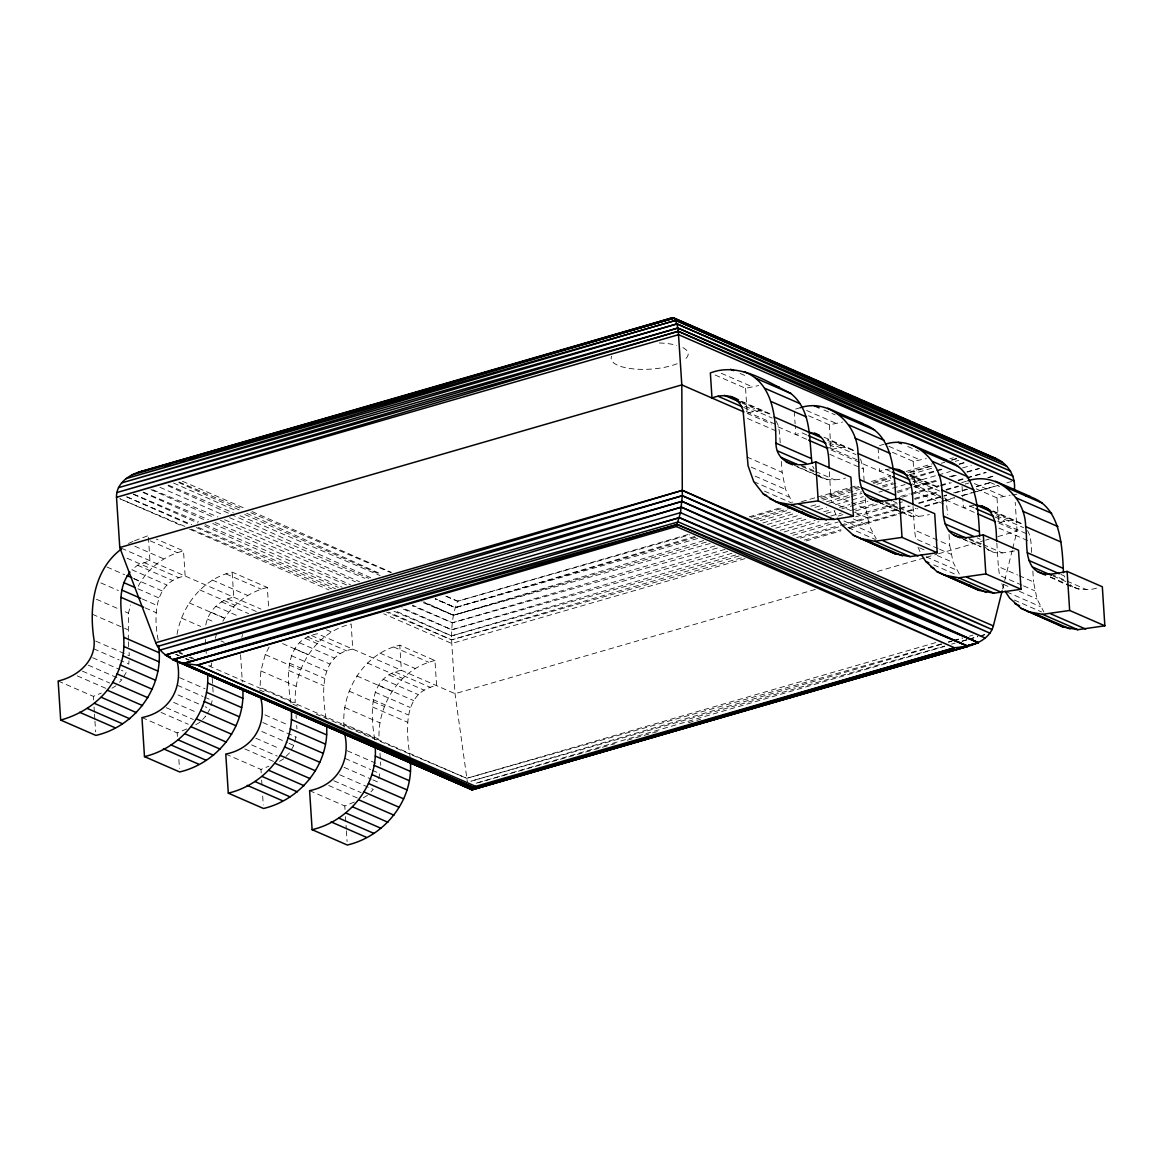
<?xml version="1.0" encoding="UTF-8"?>
<svg xmlns="http://www.w3.org/2000/svg" width="1163" height="1163" viewBox="0 0 1163 1163"><rect width="100%" height="100%" fill="white"/><g stroke="black" fill="none" stroke-linecap="round" stroke-linejoin="round"><path stroke-width="0.75" stroke-dasharray="5 3.75" d="M128.293 640.072L128.424 613.206L130.634 605.036M158.168 639.97C153.298 615.561 154.446 581.238 185.15 576.034L183.521 550.928L156.322 539.08M211.593 662.881L211.433 666.152L206.636 664.073M269.118 646.991L265.266 654.58L260.846 670.935L260.047 687.348L295.242 702.699C293.512 667.984 316.278 631.902 351.153 624.008L352.767 649.114C319.389 654.943 321.831 693.003 326.134 718.472M290.939 703.135C286.636 677.666 284.194 639.592 317.572 633.762L455.024 693.686L816.339 589.132M344.088 727.369C340.701 691.607 363.685 653.373 399.767 645.203L434.962 660.54L436.59 685.647C402.325 691.694 406.018 731.018 410.074 756.837M374.748 739.668C370.445 714.198 368.002 676.139 401.38 670.31L399.767 645.203M434.962 660.54C400.101 668.434 377.321 704.531 379.065 739.232L343.855 723.895M128.991 660.758L128.788 664.117L120.792 660.628M211.07 705.607L212.814 697.306M291.215 749.902L293.846 745.439L296.623 733.838M378.687 778.672L380.432 770.386M1002.579 589.03L1012.232 550.375M1012.682 548.616L1017.058 531.04L1015.212 502.358M177.038 634.402C181.951 605.545 202.827 578.723 232.135 572.123L267.33 587.475L268.609 607.188M205.778 625.011C208.264 611.04 219.734 599.585 233.763 597.23L232.135 572.123M215.329 638.298L216.652 633.399M241.788 637.382L242.587 634.417M688.045 534.529L457.641 601.213C452.087 614.486 451.2 629.241 451.782 643.488L455.024 693.686L467.41 782.219M138.252 586.225C147.308 568.634 164.303 555.594 183.521 550.928M222.831 621.246C232.178 604.455 248.635 591.996 267.33 587.475M123.598 676.822L126.229 672.359L121.432 670.266M207.407 713.37L210.038 708.907L205.24 706.813M119.513 682.201L121.839 679.803L88.243 665.149M285.967 756.473L289.471 752.883L286.272 751.487M370.953 791.814L373.279 789.415L339.683 774.762M148.442 537.379L149.94 560.682L137.568 565.233L131.855 569.725L167.065 585.076M111.939 688.205L116.009 685.792M195.747 724.753L199.818 722.325L205.647 716.335L202.449 714.94M279.556 761.285L283.627 758.872M363.379 797.818L367.45 795.405M128.439 543.47L133.033 541.435M134.559 540.751L148.326 535.591M58.15 681.024L93.345 696.361L101.283 693.09M141.959 717.556L177.169 732.908L186.691 728.968M225.782 754.089L260.977 769.441L268.915 766.17M309.591 790.636L344.786 805.974L354.308 802.048M703.717 540.577L453.439 615.256L421.689 602.012M762.826 522.957L795.841 513.101M814.958 507.402L821.921 505.324M828.87 503.245L849.731 497.023M851.461 496.514L861.899 493.388M882.746 487.166L898.388 482.5M912.301 478.356L941.841 469.547M959.228 464.357L964.447 462.801M694.791 536.477L455.184 607.609L435.18 599.061M753.828 518.945L788.543 508.638M821.529 498.84L859.733 487.501M873.617 483.372L890.989 478.226M910.077 472.556L932.653 465.854M941.332 463.267L944.807 462.249M951.756 460.185L956.96 458.629M725 549.358L451.767 629.779L403.43 609.179M784.182 531.942L818.985 521.693M838.13 516.067L843.349 514.526M855.532 510.935L883.386 502.75M902.532 497.11L909.481 495.06M911.225 494.551L939.079 486.352M940.809 485.843L951.261 482.776M958.21 480.726L965.174 478.676M966.918 478.153L986.064 472.527M731.978 553.254L451.578 635.885L393.283 610.924M792.933 535.3L838.218 521.954M855.634 516.823L897.429 504.509M914.845 499.378L939.224 492.196M946.202 490.132L958.385 486.541M987.998 477.819L994.961 475.769M695.678 537.291L455.184 607.609L435.311 598.814M756.677 519.454L788.049 510.281M822.895 500.09L859.486 489.376M876.917 484.288L890.858 480.203M910.033 474.606L932.682 467.977M955.346 461.348L958.821 460.33M714.954 545.941L452.349 622.757L412.254 605.807M775.823 528.147L807.122 518.989M826.253 513.392L834.947 510.848M841.91 508.813L867.991 501.18M897.56 492.545L907.983 489.492M914.947 487.457L937.552 480.842M951.465 476.772L956.684 475.245M967.122 472.193L979.29 468.631M739.232 555.914L451.607 639.854L386.596 612.203M800.246 538.12L840.326 526.417M842.07 525.909L897.851 509.627M899.595 509.118L910.062 506.065M918.77 503.521L946.667 495.38M955.375 492.85L967.587 489.289M976.295 486.745L990.236 482.674M941.521 644.273L470.899 781.202L944.661 646.076M948.499 642.252L951.974 641.235M953.718 640.726L962.441 638.182M969.404 636.161L972.893 635.143M944.734 646.366L475.289 783.484L615.053 743.68M962.121 641.293L967.34 639.766M969.084 639.257L977.778 636.713M984.727 634.678L979.508 636.205L984.727 634.649M715.158 375.038L745.57 388.282L758.698 385.549M745.57 388.282L747.184 413.388C754.932 410.524 764.178 409.303 771.098 414.784L740.7 401.54M795.696 409.042L800.289 407.704M808.576 415.758L829.379 424.829L842.506 422.082M829.379 424.829L830.993 449.921C838.741 447.072 847.987 445.851 854.921 451.331L827.722 439.469M879.519 445.574L884.098 444.251M892.384 452.291L913.188 461.362L926.33 458.629M890.509 468.689L879.606 471.117L879.257 465.738M749.146 516.852L782.306 507.257M801.511 501.704L815.467 497.662M817.211 497.153L848.627 488.067M850.371 487.559L857.364 485.538M871.32 481.497L890.524 475.943M906.239 471.393L932.421 463.819M949.866 458.774L953.355 457.757M706.275 542.089L453.439 615.256L421.922 601.518M767.304 524.44L800.435 514.846M817.865 509.801L826.588 507.286M835.31 504.757L863.208 496.688M878.894 492.153L882.383 491.135M884.127 490.626L905.047 484.578M913.769 482.049L936.433 475.493M938.178 474.998L950.389 471.466M962.586 467.933L971.309 465.404M913.188 461.362L914.816 486.468C922.55 483.604 931.796 482.383 938.73 487.864L909.931 475.318M966.38 481.235L961.801 482.558L962.731 496.906M745.018 558.618L451.782 643.488L383.732 613.817M806.104 540.94L841.023 530.837M849.746 528.322L917.811 508.624M924.803 506.603L943.993 501.035M945.752 500.541L954.474 498.011M963.197 495.482L975.423 491.949M977.167 491.44L998.116 485.378L973.664 492.196M1006.838 482.863L1012.072 481.337M976.208 488.838L996.996 497.895L1010.138 495.162M974.318 505.236L963.429 507.664L962.848 498.694M996.996 497.895L998.624 523.001C1006.373 520.152 1015.619 518.931 1022.539 524.411L992.141 511.153M877.425 571.455L924.556 557.818M926.3 557.31L936.767 554.271M938.512 553.777L983.898 540.635M985.643 540.141L989.132 539.123M997.869 536.594L1017.058 531.04L998.624 523.001M935.822 642.572L466.726 778.323L316.307 714.155M445.967 596.212L457.641 601.213L689.804 534.82M750.891 517.361L784.051 507.868M820.715 497.386L852.13 488.402M853.875 487.908L859.108 486.41M873.079 482.412L890.524 477.426M907.983 472.425L932.421 465.447M951.625 459.952L956.858 458.455M951.625 644.098L955.114 643.095M962.077 641.104L967.296 639.621M969.041 639.127L977.749 636.641M627.279 740.191L660.468 730.727M688.409 722.761L700.635 719.272M697.567 538.527L455.184 607.609L435.325 598.625M760.34 520.646L791.727 511.705M810.916 506.225L817.894 504.248M826.602 501.762L861.478 491.818M882.412 485.858L892.864 482.878M912.054 477.411L934.718 470.942M936.462 470.448L941.696 468.965M959.126 463.993L964.36 462.496M727.704 551.451L451.767 629.779L401.976 607.638M790.578 533.613L832.49 521.722M856.942 514.773L902.357 501.893M914.583 498.418L939.035 491.469M946.013 489.492L958.239 486.018M965.232 484.041L968.721 483.052M987.939 477.6L994.917 475.609M735.728 554.969L451.578 635.885L395.216 610.808M796.742 537.597L838.581 525.691M840.326 525.196L897.851 508.813M899.595 508.318L908.303 505.832M918.77 502.852L946.653 494.915M953.631 492.938L967.572 488.969M976.295 486.483L990.236 482.514M717.44 548.006L452.349 622.757L412.589 605.196M780.228 530.299L815.103 520.472M830.804 516.038L841.271 513.087M851.723 510.135L874.402 503.753M900.569 496.368L909.277 493.912M911.022 493.417L938.934 485.553M940.678 485.058L949.401 482.601M958.108 480.145L965.086 478.182M966.831 477.688L986.02 472.28M741.442 557.877L451.607 639.854L388.631 612.145M804.302 540.097L840.965 529.732M847.943 527.755L916.037 508.493M924.774 506.021L940.489 501.573M942.234 501.079L954.46 497.633M961.438 495.656L971.919 492.69M941.449 643.895L466.726 778.323L205.647 664.509M948.441 641.918L951.93 640.929M953.675 640.435L962.397 637.964M710.2 543.514L453.439 615.256L423.739 601.78M771.331 526.432L804.52 517.157M823.738 511.793L830.716 509.845M839.453 507.402L849.935 504.48M851.679 503.986L865.65 500.09M897.095 491.295L937.276 480.072M949.502 476.656L956.48 474.708M966.962 471.785L979.188 468.369M818.141 475.987C826.53 481.104 836.313 480.421 845.516 478.051M902.575 511.575C909.51 518.931 920.602 516.241 929.324 514.584M985.09 546.944C992.504 555.899 1005.137 552.759 1014.936 550.826M1050.378 577.226C1065.657 584.117 1081.488 594.162 1098.744 587.359M1011.897 494.929L1017.16 494.202M152.746 489.783L217.888 516.968M224.575 519.759L364.891 578.316M143.253 492.123L208.41 519.657M215.097 522.478L355.442 581.791M184.873 526.403L119.862 498.753L182.911 526.272M191.546 529.238L331.586 588.798M168.33 485.116L233.37 512.898M240.043 515.747L380.141 575.569M133.454 494.071L198.451 521.78M205.11 524.629L346.778 585.018M175.918 654.26L179.262 655.685M185.949 658.534L189.293 659.973M259.48 689.921L264.495 692.058M292.916 704.167L297.932 706.319M179.058 482.005L242.456 509.132M250.801 512.694L390.928 572.661M126.811 496.834L191.764 524.644M198.422 527.493L338.317 587.388M740.119 373.425L748.114 376.914M823.927 409.958L835.136 414.842M907.751 446.505L918.944 451.375M989.96 482.34L999.555 486.527M721.278 373.265L751.676 386.523M806.686 410.495L835.485 423.056M888.895 446.345L919.293 459.589M974.318 483.575L1003.117 496.136M741.761 401.366L765.763 411.818M823.971 437.201L849.572 448.366M909.379 474.431L933.38 484.898M993.187 510.979L1017.189 521.431M742.081 403.067L759.686 410.743M827.489 440.312L843.495 447.275M909.713 476.147L927.304 483.823M995.121 513.377L1011.127 520.355M744.96 406.192L772.159 418.055M828.768 442.725L855.968 454.588M910.992 478.575L939.791 491.12M996.4 515.805L1023.6 527.668M743.695 407.443L753.29 411.615M806.7 434.904L801.903 432.81L795.797 434.584L795.216 425.614M829.103 444.673L837.113 448.162M885.726 469.358L890.524 471.451M912.926 481.206L920.922 484.695M969.535 505.89L974.332 507.984M995.135 517.055L1004.73 521.242M746.239 411.513L775.038 424.073M828.449 447.348L858.846 460.606M912.257 483.895L945.868 498.534L947.743 514.584M997.68 521.126L1026.478 533.686M747.184 413.388L771.491 423.986M777.974 426.806L807.006 439.469M830.993 449.921L890.814 476.001M914.816 486.468L943.978 499.174M945.606 499.886L976.222 513.232M747.533 418.491L776.332 431.051M829.742 454.326L863.353 468.98L864.167 481.671M915.165 491.571L943.963 504.117M998.973 528.104L1027.772 540.664M893.271 501.355L896.469 502.75L898.577 506.646M977.08 537.888L980.278 539.283M1060.889 574.435L1064.101 575.83L1065.497 578.418M801.162 465.215L813.969 470.782M815.568 471.48L834.772 479.854M884.985 501.747L897.778 507.33M899.377 508.027L918.581 516.401M968.794 538.28L981.587 543.862M983.186 544.56L1002.39 552.934M1051.003 574.129L1065.41 580.41M1067.009 581.107L1086.213 589.467M801.772 466.421L814.565 472.004M885.581 502.968L898.388 508.551M969.404 539.501L980.598 544.386M1053.213 576.034L1066.006 581.616M794.125 465.185L813.315 473.559M814.914 474.257L827.722 479.839M877.934 501.718L898.737 510.79M900.336 511.487L911.53 516.372M961.743 538.265L980.947 546.625M987.343 549.416L995.354 552.905M1050.363 576.892L1079.162 589.452M797.338 466.915L816.542 475.289M879.548 502.75L901.95 512.52M963.371 539.298L980.961 546.973M746.908 456.986L782.118 472.323L785.563 489.405L792.425 502.343M829.321 471.771L830.731 493.519L849.935 501.893M851.534 502.59L865.926 508.871L869.372 525.938L876.233 538.891M913.013 506.486L914.54 530.066L949.735 545.403L953.18 562.485L960.042 575.423M996.836 543.034L998.348 566.599L1017.552 574.973M1019.151 575.67L1033.558 581.951L1037.003 599.018L1043.865 611.956M751.269 467.177L783.266 481.133M867.089 517.666L831.879 502.314L830.731 493.519M938.105 548.616L915.703 538.862L914.54 530.066M939.704 549.314L950.898 554.199M1021.914 585.163L999.511 575.394L998.348 566.599M1023.513 585.861L1034.707 590.746M755.15 476.147L785.563 489.405M853.366 518.96L869.372 525.938M919.584 547.831L924.381 549.925M937.189 555.507L953.18 562.485M1003.393 584.364L1011.388 587.853M1019.399 591.342L1037.003 599.018M753.726 481.627L788.921 496.979M843.931 520.966L872.73 533.512M926.141 556.801L956.553 570.059M1006.765 591.938L1040.362 606.592M764.498 491.135L791.698 502.998M848.307 527.668L875.506 539.53M933.715 564.913L957.716 575.365M1014.325 600.05L1041.539 611.912M182.446 481.235L245.437 508.696M252.08 511.589L391.335 572.298M446.04 596.154L457.641 601.213M159.913 487.312L222.933 514.787M229.562 517.666L368.86 578.389M189.554 529.165L328.969 589.946M150.216 540.839L177.416 552.701M226.029 573.897L261.224 589.234M393.646 646.962L428.856 662.314M134.835 546.261L163.634 558.822M212.248 580.003L247.443 595.354M326.454 629.808L331.266 631.887M379.879 653.083L415.075 668.434M121.359 548.224L260.963 609.092M143.834 562.456L179.029 577.807M227.643 598.989L256.456 611.549M311.466 635.536L346.661 650.873M395.275 672.069L430.47 687.42M127.058 558.24L151.059 568.707M199.673 589.888L234.882 605.24M307.497 636.888L318.691 641.772M367.304 662.968L402.5 678.32M137.568 565.233L172.778 580.584M221.392 601.78L248.591 613.628M305.2 638.313L340.396 653.664M389.009 674.845L424.219 690.197M215.678 606.272L239.68 616.724M299.487 642.805L334.682 658.156M383.296 679.337L418.506 694.689M133.483 578.418L162.282 590.978M210.896 612.16L226.901 619.138M294.704 648.707L329.914 664.044M378.527 685.24L413.723 700.591M106.952 567.021L124.557 574.696M134.167 578.883L140.563 581.674M189.176 602.87L224.372 618.207M282.58 643.59L308.18 654.754M356.794 675.936L392.004 691.287M137.975 588.812L158.779 597.869M207.392 619.065L215.388 622.554M291.201 655.598L326.396 670.949M375.009 692.145L410.219 707.482M142.366 599.032L156.772 605.312M289.194 663.041L324.39 678.378M373.003 699.574L408.213 714.925M100.832 582.91L118.437 590.571M181.457 618.047L200.647 626.421M265.266 654.58L300.461 669.932M349.074 691.127L384.284 706.464M145.201 607.886L156.409 612.77M221.014 640.929L224.212 642.325M288.831 670.499L324.026 685.85M372.64 707.031L407.85 722.383M96.427 599.265L118.83 609.019M125.226 611.811L128.424 613.206M260.846 670.935L296.056 686.286M344.67 707.482L379.865 722.819M92.415 614.268L127.625 629.619M177.837 651.513L184.234 654.304M190.63 657.095L193.828 658.491M179.044 652.908L182.373 654.362M189.017 657.255L192.346 658.709M95.715 641.104L129.311 655.743L128.977 650.524M179.524 677.636L205.124 688.801M264.931 714.867L287.334 724.636M347.156 750.716L379.153 764.658M93.592 648.765L119.193 659.93M177.401 685.298L203.002 696.463M204.601 697.16L212.596 700.649M262.809 722.543L296.42 737.182M345.033 758.378L370.634 769.543M372.233 770.24L380.228 773.729M92.618 657.72L119.818 669.568M178.041 694.951L203.641 706.115M261.849 731.483L287.45 742.648M289.049 743.346L293.846 745.439M344.059 767.333L371.259 779.181M372.872 779.879L377.67 781.972M173.65 702.394L196.053 712.149M255.86 738.229L279.861 748.696M82.399 671.138L109.613 683.001M166.222 707.686L193.421 719.534M251.63 744.916L277.23 756.081M333.839 780.751L361.039 792.614M77.223 675.863L106.022 688.423M161.032 712.41L188.232 724.258M244.841 748.943L273.654 761.503M328.664 785.476L357.463 798.036M175.758 654.406L179.073 655.859M185.702 658.767L189.017 660.221M126.767 496.935L189.743 524.644M196.373 527.551L335.598 588.812M173.534 483.008L236.496 510.862M244.782 514.526L380.635 574.624M150.87 489.608L213.818 517.404M220.432 520.341L359.585 581.791M143.107 492.531L206.156 520.573M212.8 523.524L350.543 584.771M133.367 494.304L198.001 523.074M204.63 526.01L342.184 587.213M178.84 482.601L240.058 510.295M246.687 513.29L380.723 573.926M168.01 485.771L229.053 513.465M230.71 514.22L370.939 577.837M1070.193 584.655L1072.78 586.995M818.752 475.042L821.34 477.382M812.661 466.218L814.056 468.805M1027.525 530.561L1029.677 535.082L1030.97 542.06L1031.799 554.751M860.605 458.992L863.353 468.98M776.084 420.948L778.236 425.469L779.53 432.447L780.358 445.138M1001.794 583.666L1003.814 588.216M917.985 547.133L920.006 551.684M834.162 510.601L836.866 516.648M1032.846 571.062L1033.558 581.951M949.037 534.529L949.735 545.403M878.109 447.813L878.806 458.571M865.228 497.997L865.926 508.871M794.285 411.266L795.099 423.826M781.405 461.449L782.118 472.323M379.967 753.173L380.752 765.356M344.786 805.974L345.018 809.535M345.484 816.63L346.283 829.059M346.4 830.833L347.083 841.474M296.042 714.896L296.26 718.371M296.71 725.334L296.943 728.823M260.977 769.441L261.21 772.988M261.66 780.097L262.009 785.418M262.693 796.074L263.274 804.941M240.567 654.74L242.326 681.94M212.218 678.349L213.12 692.29M205.371 639.403L205.836 646.657M205.953 648.46L206.302 653.897M177.169 732.908L177.401 736.455M178.884 759.526L179.465 768.409M128.41 641.816L128.86 648.78M93.345 696.361L93.578 699.922M94.043 707.017L94.377 712.338M94.494 714.111L94.843 719.446M94.959 721.22L95.642 731.861M682.87 347.635A38.597 13.011 -3.7 0 1 683.204 360.646M677.157 363.714A38.597 13.011 -3.7 0 1 632.192 368.773A38.597 13.011 -3.7 0 1 611.68 356.183M659.319 342.983A38.597 13.011 -3.7 0 1 676.677 345.309"/><path stroke-width="1.5" d="M121.446 548.965C93.447 569.914 88.897 608.075 94.116 640.406C95.671 661.573 77.209 676.662 58.15 681.024L60.68 720.071C88.039 712.526 112.462 692.901 120.356 664.916C132.073 634.882 109.177 598.829 129.951 572.094M60.68 720.071L95.875 735.409C135.838 726.308 164.71 686.17 158.517 645.407M176.791 659.523C183.521 686.839 170.525 711.974 141.959 717.556L144.488 756.604C181.661 747.838 210.358 712.454 207.596 673.842L217.19 678.029M144.488 756.604L179.684 771.956C216.87 763.175 245.567 727.791 242.791 689.194M260.716 697.8C267.228 724.622 253.36 748.623 225.782 754.089L228.297 793.151C264.888 784.444 293.556 750.019 291.404 711.901M228.297 793.151L263.507 808.489C300.679 799.722 329.376 764.338 326.614 725.727L293.003 711.087M344.422 732.603C351.153 759.919 338.157 785.054 309.591 790.636L312.12 829.684C349.293 820.904 377.99 785.534 375.227 746.922L379.749 748.754M312.12 829.684L347.315 845.036C384.488 836.255 413.199 800.871 410.423 762.274M1014.398 489.797C1015.866 476.336 1008.045 463.659 995.717 458.338L674.017 318.095L671.749 317.964L138.31 472.309C127.349 475.754 115.951 484.753 116.518 497.328L119.774 547.54L155.755 642.761C158.808 650.582 165.829 655.859 173.011 659.654L472.207 789.822L968.023 646.294C978.635 643.459 990.265 637.309 993.362 625.927L1002.143 590.789M155.755 642.761L682.405 490.364L992.068 629.561L682.318 495.7L160.131 650.044L681.969 501.369L985.323 638.08L681.358 507.126L173.011 659.654L183.769 663.433L197.492 665.091L676.328 526.519L680.5 512.665L682.318 495.7L681.809 384.895L678.276 331.281L676.997 323.896L674.017 318.095L138.31 472.309L145.375 470.55M352.883 737.531L173.011 659.654L679.439 517.666L968.023 646.294L954.503 647.791L475.667 786.348L472.207 789.822L173.011 659.654L680.5 512.665L978.301 642.63L957.425 648.707M674.017 318.095L126.011 478.633L675.732 320.348L1001.895 462.016L674.017 318.095L131.724 475.027M953.951 649.724L472.207 789.822L183.769 663.433L678.233 521.911L968.023 646.294L474.678 787.947L197.492 665.091L677.273 524.469L968.023 646.294L473.646 789.11L183.769 663.433L679.439 517.666L978.301 642.63L957.367 648.692M164.652 465.811L169.871 464.284L164.666 465.869M180.323 461.231L185.557 459.705M189.046 458.687L197.754 456.158M216.929 450.561L225.637 448.031M232.615 445.996L237.834 444.47M244.812 442.434L253.519 439.89M260.497 437.87L265.716 436.343M269.205 435.325L281.402 431.764M288.38 429.729L293.599 428.217M297.088 427.199L309.285 423.637M312.774 422.62L337.168 415.511M340.657 414.493L361.562 408.402M365.051 407.384L389.445 400.276M392.934 399.258L671.749 317.964M954.503 647.791L474.678 787.947L183.769 663.433L677.273 524.469L954.503 647.791L676.328 526.519M119.774 547.54L681.809 384.895L743.986 411.993M738.549 399.97C730.48 394.926 720.697 394.402 711.989 398.037L710.36 372.945C738.825 361.955 766.155 381.304 790.855 393.487C811.89 410.408 808.925 439.221 812.036 463.107M519.628 775.343L470.782 789.459L469.474 788.005M523.103 774.325L571.949 760.195M575.423 759.192L599.846 752.127M603.335 751.124L652.167 736.993M655.656 735.975L704.487 721.86M707.976 720.842L716.699 718.327M720.188 717.309L741.107 711.262M748.085 709.241L769.019 703.179M772.508 702.176L793.428 696.114M800.406 694.107L821.34 688.045M824.829 687.042L837.026 683.51M840.515 682.492L849.237 679.977M852.726 678.959L873.66 672.912M877.149 671.894L901.558 664.843M905.047 663.826L925.981 657.778M932.959 655.758L953.878 649.695L948.674 651.106M189.104 458.862L194.337 457.35M851.098 678.974L856.317 677.477M875.492 672.01L880.711 670.513M887.689 668.521L892.908 667.024M899.886 665.032L908.594 662.547M912.083 661.558L917.302 660.061M936.477 654.58L945.185 652.094M960.871 647.617L978.301 642.63L681.358 507.126L165.379 655.016L170.365 657.197M730.553 396.481L735.903 399.447L740.162 404.099L743.041 410.117L748.071 465.781L753.726 481.627L763.379 494.042L776.215 501.98L811.425 517.317L818.694 519.367L834.205 519.425L853.409 516.198L850.88 477.15L815.685 461.798C799.054 468.369 776.39 464.764 775.895 443.103C775.954 416.703 772.668 382.351 743.884 371.622M776.215 501.98L791.145 504.727L818.214 500.846L853.409 516.198M837.534 518.175L841.91 524.876L853.279 535.169L895.234 553.864L910.164 556.612L937.218 552.73L934.703 513.683L899.493 498.346C888.096 500.483 873.209 504.946 864.778 493.897C856.738 482.093 860.053 466.872 858.018 453.512C857.872 424.379 829.626 398.051 800.289 407.704M860.039 538.513L874.969 541.275L902.023 537.393L937.218 552.73M921.343 554.707L925.719 561.424L937.087 571.702L979.042 590.397L993.972 593.159L1021.041 589.278L1018.512 550.23L983.317 534.878C971.905 537.015 957.018 541.478 948.601 530.43C940.547 518.625 943.876 503.405 941.826 490.059C941.608 461.784 914.729 435.209 885.857 444.004M943.847 575.045L958.777 577.807L985.831 573.926L1021.041 589.278M1005.166 591.24L1009.528 597.956L1020.91 608.234L1062.866 626.93L1077.796 629.692L1104.85 625.81L1102.32 586.763L1067.125 571.411C1055.713 573.548 1040.841 578.011 1032.41 566.977C1024.37 555.173 1027.685 539.952 1025.635 526.592C1025.504 497.459 997.243 471.117 967.907 480.784M1027.656 611.593L1042.586 614.34L1069.655 610.459L1104.85 625.81M775.75 386.363L779.079 386.959M859.559 422.91C893.286 431.24 894.274 471.684 895.844 499.639M808.3 431.938L819.174 435.107M943.367 459.443C977.094 467.773 978.083 508.216 979.653 536.187M892.108 468.471L898.185 469.547L904.581 472.338M1025.519 495.685C1060.409 502.547 1062.168 544.415 1063.462 572.719M975.917 505.004L981.994 506.094L988.39 508.885M985.861 454.806L995.717 458.338M170.38 657.168L165.379 655.016L681.969 501.369L989.946 633.166L682.318 495.7L157.528 646.424L682.405 490.364L993.362 625.927M356.212 738.97L387.861 752.665M391.19 754.118L414.508 764.207M417.851 765.647L449.485 779.341M452.829 780.795L462.816 785.112M683.379 323.009L678.392 320.857L683.35 323.052M686.693 324.448L690.008 325.887M694.994 328.053L709.924 334.537M713.253 335.976L718.225 338.142M721.554 339.581L827.78 385.68M831.094 387.119L988.783 455.547M827.693 408.155L862.902 423.506M911.516 444.688L946.711 460.039M995.324 481.235L1030.52 496.572M755.645 378.149L790.855 393.487M839.453 414.682L874.663 430.034M923.277 451.215L958.472 466.567M1007.085 487.762L1042.295 503.099M730.524 369.238L733.722 370.634M814.333 405.771L819.13 407.864M898.141 442.318L901.354 443.714M765.007 388.384L800.217 403.721M848.83 424.917L884.025 440.268M932.639 461.464L967.834 476.801M1016.447 497.997L1051.657 513.348M771.345 401.628L806.54 416.979M855.154 438.16L890.349 453.512M938.963 474.708L974.172 490.045M1022.786 511.24L1057.981 526.592M981.994 506.094L990.542 510.455M724.476 395.391L740.482 402.369M774.195 416.979L821.093 437.521M858.018 453.512L908.114 475.449M941.826 490.059L991.923 511.982M1025.635 526.592L1060.845 541.943M718.094 396.278L742.096 406.745M808.314 435.602L825.904 443.277M892.123 472.149L909.728 479.81M975.931 508.682L993.536 516.357M808.605 440.166L827.794 448.525M892.414 476.699L911.618 485.073M977.821 513.93L995.426 521.606M775.895 443.103L811.091 458.455M859.704 479.636L894.899 494.987M943.513 516.183L978.723 531.52M1027.322 552.716L1062.531 568.067M777.451 450.866L806.25 463.426M861.26 487.399L891.672 500.657M945.083 523.946L973.882 536.492M1028.892 560.479L1059.289 573.737M780.969 457.364L796.975 464.328M864.778 493.897L882.383 501.573M948.601 530.43L966.191 538.106M1032.41 566.977L1051.614 575.336M786.144 462.031L792.541 464.822M869.953 498.564L877.949 502.053M953.762 535.111L960.173 537.902M1037.585 571.644L1045.581 575.133M798.996 504.073L834.205 519.425M882.819 540.621L918.014 555.958M966.627 577.153L1001.823 592.505M1050.436 613.701L1085.646 629.038M925.719 561.424L928.917 562.819M791.145 504.727L826.355 520.079M874.969 541.275L910.164 556.612M958.777 577.807L993.972 593.159M1042.586 614.34L1077.796 629.692M763.379 494.042L766.577 495.438M931.011 567.122L934.209 568.518M1014.819 603.67L1019.617 605.749M783.499 504.03L818.694 519.367M867.307 540.562L902.517 555.914M951.13 577.095L986.326 592.447M1034.939 613.642L1070.134 628.979M769.47 498.622L811.425 517.317M853.279 535.169L895.234 553.864M937.087 571.702L979.042 590.397M1020.91 608.234L1056.106 623.586M127.087 575.627L131.884 577.72M123.569 582.532L134.777 587.417M121.563 589.961L140.767 598.334M121.199 597.419L143.601 607.188M197.492 665.091L475.667 786.348M123.787 637.309L158.982 652.661M220.388 679.425L225.2 681.518M228.399 682.914L233.196 685.007M236.394 686.403L241.192 688.496M271.735 701.522L276.721 703.702M338.2 730.597L343.187 732.777M364.789 742.212L369.776 744.393M383.223 750.411L388.02 752.505M391.219 753.9L396.365 756.023M399.229 757.389L408.824 761.576M411.324 762.565L414.639 764.018M417.968 765.472L422.954 767.653M426.269 769.106L431.255 771.287M434.584 772.741L441.228 775.648M452.858 780.736L457.844 782.917M123.787 646.439L158.982 661.791M207.596 682.972L242.805 698.323M291.404 719.519L326.614 734.856M375.227 756.052L410.423 771.403M122.638 655.714L157.834 671.051M206.447 692.247L241.642 707.598M290.256 728.779L325.466 744.131M374.079 765.327L409.274 780.664M120.356 664.916L155.551 680.268M204.165 701.449L239.374 716.801M287.988 737.996L323.183 753.333M371.797 774.529L406.992 789.881M116.998 673.871L152.193 689.208M200.806 710.404L236.016 725.756M284.615 746.937L319.825 762.288M368.438 783.484L403.634 798.821M112.622 682.361L147.832 697.713M196.445 718.908L231.641 734.246M280.254 755.441L315.449 770.793M364.063 791.974L399.272 807.326M107.345 690.226L142.555 705.578M191.154 726.773L226.363 742.11M274.977 763.306L310.172 778.658M358.786 799.839L393.981 815.19M101.268 697.291L136.464 712.643M185.077 733.838L220.272 749.176M268.886 770.371L304.095 785.723M352.709 806.904L387.904 822.256M94.508 703.411L129.718 718.749M178.332 739.944L213.527 755.296M262.14 776.477L297.335 791.829M345.949 813.024L381.159 828.361M87.24 708.427L122.435 723.779M171.048 744.974L206.244 760.311M254.857 781.507L290.067 796.859M338.68 818.04L373.875 833.391M79.593 712.265L114.788 727.616M163.402 748.812L198.597 764.149M247.21 785.345L282.42 800.696M331.033 821.878L366.229 837.229M694.936 328.126L701.565 331.033M704.88 332.487L709.852 334.668M731.382 344.103L736.353 346.283M744.625 349.903L749.597 352.084M771.127 361.519L776.099 363.699M696.564 328.969L701.522 331.179M1057.458 624.255L1062.866 626.93M898.185 469.547C912.286 474.867 912.679 492.036 912.897 504.684M814.362 433.014C828.463 438.335 828.87 455.503 829.088 468.137M969.855 585.222L972.297 587.053M802.237 512.142L804.665 513.973M987.343 509.06C996.836 516.866 995.964 530.168 996.706 541.217M1067.125 571.411L1069.655 610.459M983.317 534.878L985.831 573.926M899.493 498.346L902.023 537.393M815.685 461.798L818.214 500.846M678.276 331.281L116.518 497.328L678.567 334.682L1013.816 480.842L678.276 331.281L116.823 492.56L677.855 328.039L1010.632 471.146L676.997 323.896L121.534 482.936L675.732 320.348L1006.954 466.378L676.997 323.896L118.452 487.675L677.855 328.039L1012.9 476.06L678.276 331.281M689.979 325.96L686.664 324.506L689.95 326.047"/></g></svg>
